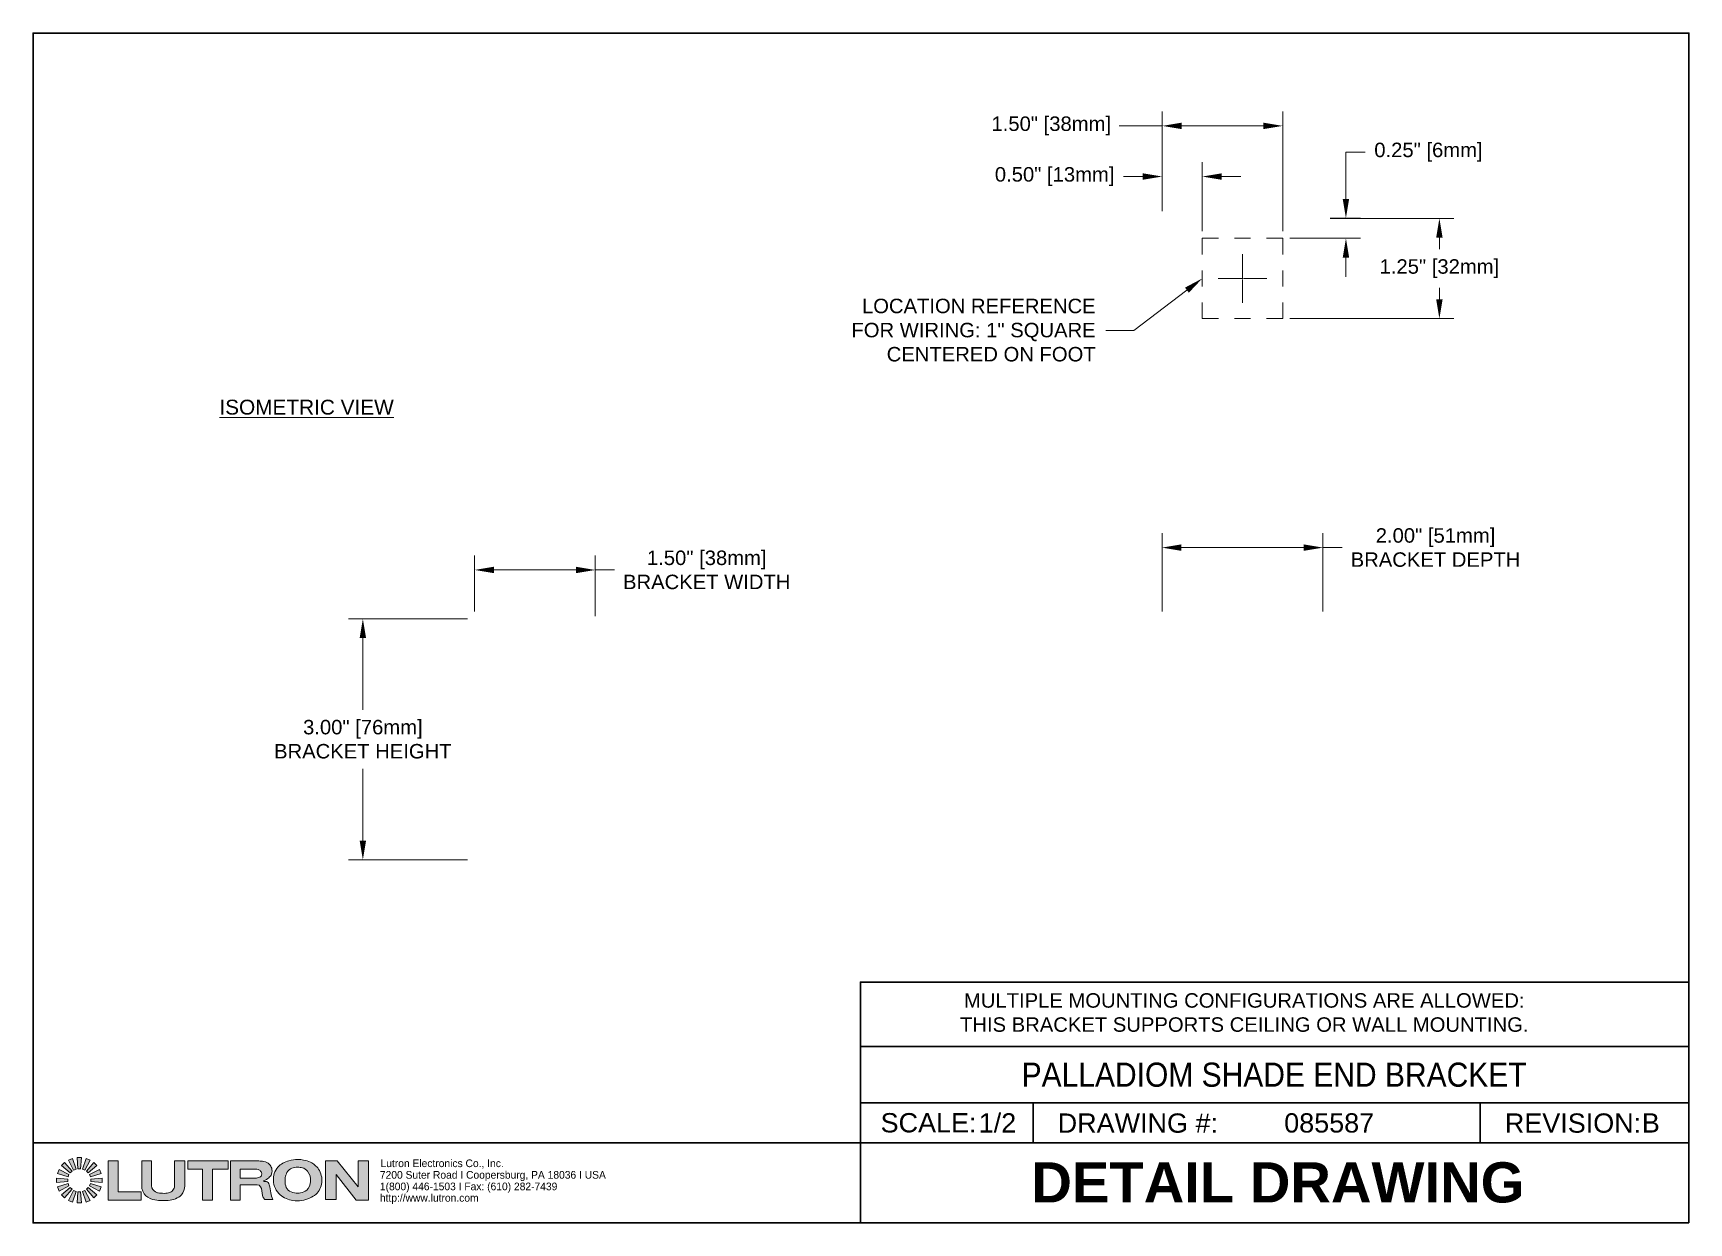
# Paper-space layout 'END BRACKET-085587' of a CAD drawing. Header units: inches. Extents: x 0.1 to 10.4, y 0.1 to 7.5.
import ezdxf
from ezdxf import colors
from ezdxf.entities.mleader import LeaderData, LeaderLine
from ezdxf.enums import TextEntityAlignment as Align
from ezdxf.math import Vec2, Vec3

# ---------------------------------------------------------------- set-up
doc = ezdxf.new("R2010")
doc.units = ezdxf.units.IN
doc.header["$MEASUREMENT"] = 0
doc.linetypes.add('ACAD_VIEWBORDER_LINETYPE', pattern=[0.312598, 0.062598, -0.25])
doc.linetypes.add('CENTER2', pattern=[1.125, 0.75, -0.125, 0.125, -0.125])
doc.layers.get('0').update_dxf_attribs({"true_color": 0xc2ced6})
for name, color, linetype, lineweight in [('BORDER', 7, 'Continuous', 30), ('SUB-BRACKET', 7, 'Continuous', 18), ('TEXT', 7, 'Continuous', 18)]:
    doc.layers.add(name, color=color, linetype=linetype, lineweight=lineweight)
doc.styles.get("Standard").update_dxf_attribs({"font": 'arial.ttf'})
doc.styles.add('TEXTSTYLE_4', font='cgomg.ttf')
doc.styles.add('TEXTSTYLE_5', font='cgomgbd.ttf')
doc.dimstyles.new('MM IN LINE', dxfattribs={"dimscale": 0, "dimtxt": 0.09, "dimasz": 0.12, "dimexe": 0.09, "dimexo": 0.045, "dimgap": 0.0625, "dimtad": 0, "dimtih": 1, "dimtoh": 1, "dimlfac": -2, "dimrnd": 0.0625, "dimzin": 4, "dimdsep": 46, "dimtxsty": 'Standard', "dimcen": 0.045, "dimclrd": 256, "dimclre": 256, "dimclrt": 256, "dimadec": 0, "dimazin": 1, "dimtfac": 1, "dimtofl": 0, "dimtmove": 0, "dimatfit": 3, "dimfxl": 1, "dimtfill": 1, "dimtolj": 1, "dimtzin": 0, "dimlwd": -1, "dimlwe": -1, "dimarcsym": 0})

# ---------------------------------------------------------------- blocks, each defined once
blk = doc.blocks.new('LANDSCAPE_STAND-ALONE_ATTRIBUTES')
blk.add_attdef('DETAIL_TITLE', text='', height=0.15).set_placement((7.841, 1.047), align=Align.MIDDLE_CENTER)
for tag, p in [('#/#', (6.004, 0.747)), ('DRAWING_NO', (7.903, 0.747)), ('REV', (10.127, 0.747))]:
    blk.add_attdef(tag, text='', height=0.12).set_placement(p, align=Align.MIDDLE_LEFT)
blk = doc.blocks.new('LANDSCAPE_STAND-ALONE_BORDER')
at = {"layer": 'TEXT'}
h = blk.add_hatch(color=256, dxfattribs=at)
h.paths.add_polyline_path([(0.404, 0.462), (0.42, 0.462), (0.426, 0.532), (0.398, 0.532)])
h.paths.add_polyline_path([(0.42, 0.318), (0.404, 0.318), (0.398, 0.249), (0.426, 0.249)])
h.paths.add_polyline_path([(0.27, 0.377), (0.34, 0.382), (0.34, 0.398), (0.27, 0.404)])
h.paths.add_polyline_path([(0.484, 0.382), (0.554, 0.377), (0.554, 0.404), (0.484, 0.398)])
h.paths.add_polyline_path([(0.432, 0.46), (0.447, 0.454), (0.479, 0.516), (0.454, 0.526)])
h.paths.add_polyline_path([(0.392, 0.321), (0.377, 0.327), (0.345, 0.264), (0.37, 0.254)])
h.paths.add_polyline_path([(0.276, 0.432), (0.343, 0.411), (0.348, 0.425), (0.286, 0.457)])
h.paths.add_polyline_path([(0.476, 0.355), (0.538, 0.323), (0.548, 0.349), (0.482, 0.37)])
h.paths.add_polyline_path([(0.457, 0.447), (0.468, 0.436), (0.522, 0.481), (0.503, 0.5)])
h.paths.add_polyline_path([(0.367, 0.334), (0.356, 0.345), (0.302, 0.3), (0.321, 0.28)])
h.paths.add_polyline_path([(0.302, 0.481), (0.356, 0.436), (0.367, 0.447), (0.321, 0.5)])
h.paths.add_polyline_path([(0.457, 0.334), (0.503, 0.28), (0.522, 0.3), (0.468, 0.345)])
h.paths.add_polyline_path([(0.476, 0.425), (0.482, 0.411), (0.548, 0.432), (0.538, 0.457)])
h.paths.add_polyline_path([(0.348, 0.355), (0.343, 0.37), (0.276, 0.349), (0.286, 0.323)])
h.paths.add_polyline_path([(0.345, 0.516), (0.377, 0.454), (0.392, 0.46), (0.37, 0.526)])
h.paths.add_polyline_path([(0.432, 0.321), (0.454, 0.254), (0.479, 0.264), (0.447, 0.327)])
h = blk.add_hatch(color=256, dxfattribs=at)
edge = h.paths.add_edge_path()
edge.add_line((0.592, 0.267), (0.796, 0.267))
edge.add_line((0.796, 0.267), (0.796, 0.318))
edge.add_line((0.796, 0.318), (0.654, 0.318))
edge.add_line((0.654, 0.318), (0.654, 0.51))
edge.add_line((0.654, 0.51), (0.592, 0.51))
edge.add_line((0.592, 0.51), (0.592, 0.267))
edge = h.paths.add_edge_path()
edge.add_spline(control_points=[(0.8, 0.355), (0.799, 0.332), (0.819, 0.289), (0.877, 0.265), (0.925, 0.265), (0.968, 0.263), (1.01, 0.273), (1.056, 0.299), (1.067, 0.336), (1.068, 0.355)], knot_values=[0, 0, 0, 0, 0.188111, 0.359458, 0.484066, 0.584571, 0.714437, 0.834186, 1, 1, 1, 1], degree=3, periodic=0)
edge.add_line((1.068, 0.355), (1.068, 0.51))
edge.add_line((1.068, 0.51), (1.005, 0.51))
edge.add_line((1.005, 0.51), (1.005, 0.355))
edge.add_spline(control_points=[(1.005, 0.355), (1.004, 0.346), (0.997, 0.325), (0.966, 0.308), (0.934, 0.309), (0.906, 0.309), (0.877, 0.321), (0.862, 0.339), (0.862, 0.355)], knot_values=[0, 0, 0, 0, 0.15202, 0.320142, 0.51822, 0.660899, 0.757095, 1, 1, 1, 1], degree=3, periodic=0)
edge.add_line((0.862, 0.355), (0.862, 0.51))
edge.add_line((0.862, 0.51), (0.8, 0.51))
edge.add_line((0.8, 0.51), (0.8, 0.355))
h.paths.add_polyline_path([(1.086, 0.46), (1.178, 0.46), (1.178, 0.267), (1.241, 0.267), (1.241, 0.46), (1.337, 0.46), (1.337, 0.51), (1.086, 0.51)])
edge = h.paths.add_edge_path()
edge.add_line((1.353, 0.267), (1.412, 0.267))
edge.add_line((1.412, 0.267), (1.412, 0.362))
edge.add_line((1.412, 0.362), (1.519, 0.362))
edge.add_spline(control_points=[(1.519, 0.362), (1.539, 0.362), (1.55, 0.321), (1.548, 0.284), (1.566, 0.271)], knot_values=[0, 0, 0, 0, 0.461097, 1, 1, 1, 1], degree=3, periodic=0)
edge.add_line((1.566, 0.271), (1.615, 0.271))
edge.add_spline(control_points=[(1.615, 0.271), (1.608, 0.283), (1.601, 0.315), (1.599, 0.35), (1.585, 0.382), (1.572, 0.383), (1.559, 0.382)], knot_values=[0, 0, 0, 0, 0.309273, 0.686569, 0.804595, 1, 1, 1, 1], degree=3, periodic=0)
edge.add_line((1.559, 0.382), (1.559, 0.388))
edge.add_spline(control_points=[(1.559, 0.388), (1.571, 0.391), (1.589, 0.403), (1.608, 0.425), (1.611, 0.447), (1.609, 0.468), (1.594, 0.495), (1.567, 0.507), (1.544, 0.51), (1.534, 0.51), (1.529, 0.51)], knot_values=[0, 0, 0, 0, 0.183729, 0.323126, 0.41577, 0.510898, 0.645084, 0.849809, 0.930648, 1, 1, 1, 1], degree=3, periodic=0)
edge.add_line((1.529, 0.51), (1.353, 0.51))
edge.add_line((1.353, 0.51), (1.353, 0.267))
edge = h.paths.add_edge_path()
edge.add_line((1.412, 0.404), (1.501, 0.404))
edge.add_spline(control_points=[(1.501, 0.404), (1.508, 0.404), (1.527, 0.403), (1.547, 0.418), (1.546, 0.44), (1.53, 0.459), (1.511, 0.46), (1.501, 0.46)], knot_values=[0, 0, 0, 0, 0.230109, 0.419054, 0.563256, 0.732365, 1, 1, 1, 1], degree=3, periodic=0)
edge.add_line((1.501, 0.46), (1.412, 0.46))
edge.add_line((1.412, 0.46), (1.412, 0.404))
h.paths.add_polyline_path([(1.942, 0.271), (2.009, 0.271), (2.009, 0.426), (2.133, 0.267), (2.211, 0.267), (2.211, 0.512), (2.145, 0.512), (2.145, 0.349), (2.016, 0.512), (1.942, 0.512)])
edge = h.paths.add_edge_path()
edge.add_spline(control_points=[(1.771, 0.519), (1.752, 0.52), (1.707, 0.513), (1.636, 0.478), (1.606, 0.384), (1.65, 0.293), (1.729, 0.262), (1.795, 0.262), (1.844, 0.277), (1.897, 0.307), (1.93, 0.377), (1.91, 0.459), (1.857, 0.503), (1.81, 0.517), (1.783, 0.519), (1.771, 0.519)], knot_values=[0, 0, 0, 0, 0.06306, 0.155327, 0.255366, 0.367513, 0.466924, 0.528817, 0.591533, 0.641692, 0.734618, 0.832299, 0.906956, 0.958757, 1, 1, 1, 1], degree=3, periodic=0)
edge = h.paths.add_edge_path()
edge.add_spline(control_points=[(1.771, 0.471), (1.758, 0.471), (1.731, 0.469), (1.701, 0.442), (1.691, 0.404), (1.69, 0.366), (1.707, 0.324), (1.749, 0.31), (1.789, 0.309), (1.835, 0.327), (1.857, 0.385), (1.842, 0.443), (1.803, 0.47), (1.78, 0.471), (1.771, 0.471)], knot_values=[0, 0, 0, 0, 0.074304, 0.154386, 0.220079, 0.299568, 0.381617, 0.466113, 0.537445, 0.620684, 0.736064, 0.868297, 0.943341, 1, 1, 1, 1], degree=3, periodic=0)
at = {"layer": 'BORDER'}
for p, q in [((6.342, 0.622), (6.342, 0.872)), ((9.122, 0.622), (9.122, 0.872)), ((0.125, 0.622), (10.419, 0.622))]:
    blk.add_line(p, q, dxfattribs=at)
for points in [[(10.419, 0.125), (0.125, 0.125), (0.125, 7.525), (10.419, 7.525), (10.419, 0.125)], [(5.269, 1.222), (5.269, 1.623), (10.419, 1.623)], [(10.419, 0.872), (5.269, 0.872), (5.269, 1.222), (10.419, 1.222)], [(5.269, 0.872), (5.269, 0.622), (5.269, 0.125)]]:
    blk.add_lwpolyline(points, dxfattribs=at)
at = {"layer": 'TEXT'}
for p, q in [((0.37, 0.526), (0.345, 0.516)), ((0.345, 0.516), (0.377, 0.454)), ((0.392, 0.46), (0.37, 0.526)), ((0.398, 0.532), (0.404, 0.462)), ((0.426, 0.532), (0.398, 0.532)), ((0.42, 0.462), (0.426, 0.532)), ((0.454, 0.526), (0.432, 0.46)), ((0.447, 0.454), (0.479, 0.516)), ((0.479, 0.516), (0.454, 0.526)), ((0.348, 0.425), (0.286, 0.457)), ((0.302, 0.481), (0.356, 0.436)), ((0.367, 0.447), (0.321, 0.5)), ((0.343, 0.411), (0.348, 0.425)), ((0.356, 0.436), (0.367, 0.447)), ((0.377, 0.454), (0.392, 0.46)), ((0.404, 0.462), (0.42, 0.462)), ((0.432, 0.46), (0.447, 0.454)), ((0.503, 0.5), (0.457, 0.447)), ((0.457, 0.447), (0.468, 0.436)), ((0.468, 0.436), (0.522, 0.481)), ((0.538, 0.457), (0.476, 0.425)), ((0.476, 0.425), (0.482, 0.411)), ((0.482, 0.411), (0.548, 0.432)), ((0.522, 0.481), (0.503, 0.5)), ((0.548, 0.432), (0.538, 0.457)), ((0.592, 0.51), (0.592, 0.267)), ((0.654, 0.51), (0.592, 0.51)), ((0.654, 0.318), (0.654, 0.51)), ((0.8, 0.51), (0.8, 0.355)), ((0.862, 0.51), (0.8, 0.51)), ((0.862, 0.355), (0.862, 0.51)), ((1.005, 0.51), (1.005, 0.355)), ((1.068, 0.51), (1.005, 0.51)), ((1.068, 0.355), (1.068, 0.51)), ((1.086, 0.51), (1.086, 0.46)), ((1.337, 0.51), (1.086, 0.51)), ((1.086, 0.46), (1.178, 0.46)), ((1.178, 0.46), (1.178, 0.267)), ((1.241, 0.267), (1.241, 0.46)), ((1.241, 0.46), (1.337, 0.46)), ((1.337, 0.46), (1.337, 0.51)), ((1.353, 0.51), (1.353, 0.267)), ((1.529, 0.51), (1.353, 0.51)), ((1.412, 0.46), (1.412, 0.404)), ((1.501, 0.46), (1.412, 0.46)), ((1.942, 0.512), (1.942, 0.271)), ((2.016, 0.512), (1.942, 0.512)), ((2.009, 0.271), (2.009, 0.426)), ((2.009, 0.426), (2.133, 0.267)), ((2.145, 0.349), (2.016, 0.512)), ((2.145, 0.512), (2.145, 0.349)), ((2.211, 0.512), (2.145, 0.512)), ((2.211, 0.267), (2.211, 0.512)), ((0.286, 0.323), (0.348, 0.355)), ((0.356, 0.345), (0.302, 0.3)), ((0.321, 0.28), (0.367, 0.334)), ((0.348, 0.355), (0.343, 0.37)), ((0.377, 0.327), (0.345, 0.264)), ((0.367, 0.334), (0.356, 0.345)), ((0.37, 0.254), (0.392, 0.321)), ((0.392, 0.321), (0.377, 0.327)), ((0.404, 0.318), (0.398, 0.249)), ((0.42, 0.318), (0.404, 0.318)), ((0.426, 0.249), (0.42, 0.318)), ((0.447, 0.327), (0.432, 0.321)), ((0.432, 0.321), (0.454, 0.254)), ((0.479, 0.264), (0.447, 0.327)), ((0.468, 0.345), (0.457, 0.334)), ((0.457, 0.334), (0.503, 0.28)), ((0.522, 0.3), (0.468, 0.345)), ((0.482, 0.37), (0.476, 0.355)), ((0.476, 0.355), (0.538, 0.323)), ((0.548, 0.349), (0.482, 0.37)), ((0.554, 0.404), (0.484, 0.398)), ((0.484, 0.398), (0.484, 0.382)), ((0.484, 0.382), (0.554, 0.377)), ((0.538, 0.323), (0.548, 0.349)), ((0.554, 0.377), (0.554, 0.404)), ((0.796, 0.318), (0.654, 0.318)), ((0.796, 0.267), (0.796, 0.318)), ((1.412, 0.404), (1.501, 0.404)), ((1.412, 0.267), (1.412, 0.362)), ((1.412, 0.362), (1.519, 0.362)), ((1.559, 0.382), (1.559, 0.388)), ((0.345, 0.264), (0.37, 0.254)), ((0.398, 0.249), (0.426, 0.249)), ((0.454, 0.254), (0.479, 0.264)), ((0.503, 0.28), (0.522, 0.3)), ((0.592, 0.267), (0.796, 0.267)), ((1.178, 0.267), (1.241, 0.267)), ((1.353, 0.267), (1.412, 0.267)), ((1.566, 0.271), (1.615, 0.271)), ((1.942, 0.271), (2.009, 0.271)), ((2.133, 0.267), (2.211, 0.267))]:
    blk.add_line(p, q, dxfattribs=at)
at = {"layer": 'TEXT', "linetype": 'Continuous'}
for p, q in [((0.286, 0.457), (0.276, 0.432)), ((0.276, 0.432), (0.343, 0.411)), ((0.321, 0.5), (0.302, 0.481)), ((0.27, 0.404), (0.27, 0.377)), ((0.34, 0.398), (0.27, 0.404)), ((0.27, 0.377), (0.34, 0.382)), ((0.343, 0.37), (0.276, 0.349)), ((0.276, 0.349), (0.286, 0.323)), ((0.34, 0.382), (0.34, 0.398)), ((0.302, 0.3), (0.321, 0.28))]:
    blk.add_line(p, q, dxfattribs=at)
at = {"layer": 'TEXT'}
for points, knots in [([(1.771, 0.519), (1.752, 0.52), (1.707, 0.513), (1.636, 0.478), (1.606, 0.384), (1.65, 0.293), (1.729, 0.262), (1.795, 0.262), (1.844, 0.277), (1.897, 0.307), (1.93, 0.377), (1.91, 0.459), (1.857, 0.503), (1.81, 0.517), (1.783, 0.519), (1.771, 0.519)], [0, 0, 0, 0, 0.06306, 0.155327, 0.255366, 0.367513, 0.466924, 0.528817, 0.591533, 0.641692, 0.734618, 0.832299, 0.906956, 0.958757, 1, 1, 1, 1]), ([(1.501, 0.404), (1.508, 0.404), (1.527, 0.403), (1.547, 0.418), (1.546, 0.44), (1.53, 0.459), (1.511, 0.46), (1.501, 0.46)], [0, 0, 0, 0, 0.230109, 0.419054, 0.563256, 0.732365, 1, 1, 1, 1]), ([(1.559, 0.388), (1.571, 0.391), (1.589, 0.403), (1.608, 0.425), (1.611, 0.447), (1.609, 0.468), (1.594, 0.495), (1.567, 0.507), (1.544, 0.51), (1.534, 0.51), (1.529, 0.51)], [0, 0, 0, 0, 0.183729, 0.323126, 0.41577, 0.510898, 0.645084, 0.849809, 0.930648, 1, 1, 1, 1]), ([(1.771, 0.471), (1.758, 0.471), (1.731, 0.469), (1.701, 0.442), (1.691, 0.404), (1.69, 0.366), (1.707, 0.324), (1.749, 0.31), (1.789, 0.309), (1.835, 0.327), (1.857, 0.385), (1.842, 0.443), (1.803, 0.47), (1.78, 0.471), (1.771, 0.471)], [0, 0, 0, 0, 0.074304, 0.154386, 0.220079, 0.299568, 0.381617, 0.466113, 0.537445, 0.620684, 0.736064, 0.868297, 0.943341, 1, 1, 1, 1]), ([(0.8, 0.355), (0.799, 0.332), (0.819, 0.289), (0.877, 0.265), (0.925, 0.265), (0.968, 0.263), (1.01, 0.273), (1.056, 0.299), (1.067, 0.336), (1.068, 0.355)], [0, 0, 0, 0, 0.188111, 0.359458, 0.484066, 0.584571, 0.714437, 0.834186, 1, 1, 1, 1]), ([(1.005, 0.355), (1.004, 0.346), (0.997, 0.325), (0.966, 0.308), (0.934, 0.309), (0.906, 0.309), (0.877, 0.321), (0.862, 0.339), (0.862, 0.355)], [0, 0, 0, 0, 0.15202, 0.320142, 0.51822, 0.660899, 0.757095, 1, 1, 1, 1]), ([(1.519, 0.362), (1.539, 0.362), (1.55, 0.321), (1.548, 0.284), (1.566, 0.271)], [0, 0, 0, 0, 0.461097, 1, 1, 1, 1]), ([(1.615, 0.271), (1.608, 0.283), (1.601, 0.315), (1.599, 0.35), (1.585, 0.382), (1.572, 0.383), (1.559, 0.382)], [0, 0, 0, 0, 0.309273, 0.686569, 0.804595, 1, 1, 1, 1])]:
    blk.add_open_spline(points, degree=3, knots=knots, dxfattribs=at)
at = {"layer": 'TEXT', "lineweight": 15}
for s, style, p in [('Lutron Electronics Co., Inc.', 'TEXTSTYLE_5', (2.285, 0.472)), ('7200 Suter Road I Coopersburg, PA 18036 I USA', 'TEXTSTYLE_4', (2.281, 0.4)), ('1(800) 446-1503 I Fax: (610) 282-7439', 'TEXTSTYLE_4', (2.281, 0.328)), ('http://www.lutron.com', 'TEXTSTYLE_4', (2.281, 0.257))]:
    blk.add_text(s, height=0.04772, dxfattribs=dict(at, style=style)).set_placement(p)
at = {"layer": 'TEXT'}
for s, width, insert, char_height, attachment_point in [('MULTIPLE MOUNTING CONFIGURATIONS ARE ALLOWED: \\PTHIS BRACKET SUPPORTS CEILING OR WALL MOUNTING.', 5.13212, (7.655, 1.433), 0.09, 5), ('SCALE:', 1.71457, (5.394, 0.747), 0.12, 4), ('DRAWING #:', 1.71462, (6.495, 0.745), 0.12, 4), ('REVISION:', 1.71462, (9.275, 0.745), 0.12, 4), ('\\pi1.06241;{\\fArial|b1|i0|c0|p34;DETAIL DRAWING}', 5.14375, (5.269, 0.502), 0.25, 1)]:
    blk.add_mtext_dynamic_manual_height_columns(s, width=width, gutter_width=1, heights=[0], dxfattribs=dict(at, insert=insert, char_height=char_height, attachment_point=attachment_point))
blk = doc.blocks.new('*D3')
at = {"layer": 'Defpoints', "color": 0, "transparency": 16777216}
for p in [(8.144, 4.325), (7.144, 3.882), (8.144, 3.882)]:
    blk.add_point(p, dxfattribs=at)
at = {"layer": 'SUB-BRACKET', "transparency": 16777216}
for p, q in [((7.144, 3.927), (7.144, 4.415)), ((7.264, 4.325), (8.024, 4.325)), ((8.144, 3.927), (8.144, 4.415)), ((8.144, 4.325), (8.264, 4.325))]:
    blk.add_line(p, q, dxfattribs=at)
for points in [[(7.264, 4.345), (7.264, 4.305), (7.144, 4.325)], [(8.024, 4.345), (8.024, 4.305), (8.144, 4.325)]]:
    blk.add_solid(points, dxfattribs=at)
at = {"layer": 'SUB-BRACKET', "transparency": 16777216, "insert": (8.844, 4.325), "char_height": 0.09, "attachment_point": 5, "bg_fill": 3, "box_fill_scale": 1.25, "bg_fill_color": 256, "bg_fill_true_color": 13158600, "bg_fill_transparency": 0}
blk.add_mtext('\\A1;2.00" [51mm]\\PBRACKET DEPTH', dxfattribs=at)
blk = doc.blocks.new('*D4')
at = {"layer": 'Defpoints', "color": 0, "transparency": 16777216}
for p in [(3.62, 4.186), (2.87, 3.882), (3.62, 3.853)]:
    blk.add_point(p, dxfattribs=at)
at = {"layer": 'SUB-BRACKET', "transparency": 16777216}
for p, q in [((2.87, 3.927), (2.87, 4.276)), ((3.62, 3.898), (3.62, 4.276)), ((2.99, 4.186), (3.5, 4.186)), ((3.62, 4.186), (3.74, 4.186))]:
    blk.add_line(p, q, dxfattribs=at)
for points in [[(2.99, 4.206), (2.99, 4.166), (2.87, 4.186)], [(3.5, 4.206), (3.5, 4.166), (3.62, 4.186)]]:
    blk.add_solid(points, dxfattribs=at)
at = {"layer": 'SUB-BRACKET', "transparency": 16777216, "insert": (4.313, 4.186), "char_height": 0.09, "attachment_point": 5, "bg_fill": 3, "box_fill_scale": 1.25, "bg_fill_color": 256, "bg_fill_true_color": 13158600, "bg_fill_transparency": 0}
blk.add_mtext('\\A1;1.50" [38mm]\\PBRACKET WIDTH', dxfattribs=at)
blk = doc.blocks.new('*D5')
at = {"layer": 'Defpoints', "color": 0, "transparency": 16777216}
for p in [(2.871, 3.882), (2.175, 2.383), (2.871, 2.383)]:
    blk.add_point(p, dxfattribs=at)
at = {"layer": 'SUB-BRACKET', "transparency": 16777216}
for p, q in [((2.826, 3.882), (2.085, 3.882)), ((2.175, 3.762), (2.175, 3.317)), ((2.175, 2.503), (2.175, 2.949)), ((2.826, 2.383), (2.085, 2.383))]:
    blk.add_line(p, q, dxfattribs=at)
for points in [[(2.155, 3.762), (2.195, 3.762), (2.175, 3.882)], [(2.155, 2.503), (2.195, 2.503), (2.175, 2.383)]]:
    blk.add_solid(points, dxfattribs=at)
at = {"layer": 'SUB-BRACKET', "transparency": 16777216, "insert": (2.175, 3.133), "char_height": 0.09, "attachment_point": 5, "bg_fill": 3, "box_fill_scale": 1.25, "bg_fill_color": 256, "bg_fill_true_color": 13158600, "bg_fill_transparency": 0}
blk.add_mtext('\\A1;3.00" [76mm]\\PBRACKET HEIGHT', dxfattribs=at)
blk = doc.blocks.new('*D6')
at = {"layer": 'Defpoints', "color": 0, "transparency": 16777216}
for p in [(7.144, 6.633), (7.144, 6.373), (7.394, 6.249)]:
    blk.add_point(p, dxfattribs=at)
at = {"layer": 'SUB-BRACKET', "transparency": 16777216}
for p, q in [((7.144, 6.418), (7.144, 6.723)), ((7.394, 6.294), (7.394, 6.723)), ((7.024, 6.633), (6.904, 6.633)), ((7.514, 6.633), (7.634, 6.633))]:
    blk.add_line(p, q, dxfattribs=at)
for points in [[(7.024, 6.653), (7.024, 6.613), (7.144, 6.633)], [(7.514, 6.653), (7.514, 6.613), (7.394, 6.633)]]:
    blk.add_solid(points, dxfattribs=at)
at = {"layer": 'SUB-BRACKET', "transparency": 16777216, "insert": (6.476, 6.633), "char_height": 0.09, "attachment_point": 5, "bg_fill": 3, "box_fill_scale": 1.25, "bg_fill_color": 256, "bg_fill_true_color": 13158600, "bg_fill_transparency": 0}
blk.add_mtext('\\A1;0.50" [13mm]', dxfattribs=at)
blk = doc.blocks.new('*D7')
at = {"layer": 'Defpoints', "color": 0, "transparency": 16777216}
for p in [(7.894, 6.948), (7.145, 6.373), (7.894, 6.249)]:
    blk.add_point(p, dxfattribs=at)
at = {"layer": 'SUB-BRACKET', "transparency": 16777216}
for p, q in [((7.145, 6.418), (7.145, 7.038)), ((7.894, 6.294), (7.894, 7.038)), ((7.145, 6.948), (6.878, 6.948)), ((7.774, 6.948), (7.265, 6.948))]:
    blk.add_line(p, q, dxfattribs=at)
for points in [[(7.265, 6.968), (7.265, 6.928), (7.145, 6.948)], [(7.774, 6.968), (7.774, 6.928), (7.894, 6.948)]]:
    blk.add_solid(points, dxfattribs=at)
at = {"layer": 'SUB-BRACKET', "transparency": 16777216, "insert": (6.455, 6.948), "char_height": 0.09, "attachment_point": 5, "bg_fill": 3, "box_fill_scale": 1.25, "bg_fill_color": 256, "bg_fill_true_color": 13158600, "bg_fill_transparency": 0}
blk.add_mtext('\\A1;1.50" [38mm]', dxfattribs=at)
blk = doc.blocks.new('*D8')
at = {"layer": 'Defpoints', "color": 0, "transparency": 16777216}
for p in [(8.143, 6.374), (7.894, 6.249), (8.287, 6.249)]:
    blk.add_point(p, dxfattribs=at)
at = {"layer": 'SUB-BRACKET', "transparency": 16777216}
for p, q in [((8.287, 6.494), (8.287, 6.785)), ((8.287, 6.785), (8.407, 6.785)), ((8.188, 6.374), (8.377, 6.374)), ((7.939, 6.249), (8.377, 6.249)), ((8.287, 6.129), (8.287, 6.009))]:
    blk.add_line(p, q, dxfattribs=at)
for points in [[(8.267, 6.494), (8.307, 6.494), (8.287, 6.374)], [(8.267, 6.129), (8.307, 6.129), (8.287, 6.249)]]:
    blk.add_solid(points, dxfattribs=at)
at = {"layer": 'SUB-BRACKET', "transparency": 16777216, "insert": (8.8, 6.785), "char_height": 0.09, "attachment_point": 5, "bg_fill": 3, "box_fill_scale": 1.25, "bg_fill_color": 256, "bg_fill_true_color": 13158600, "bg_fill_transparency": 0}
blk.add_mtext('\\A1;0.25" [6mm]', dxfattribs=at)
blk = doc.blocks.new('*D9')
at = {"layer": 'Defpoints', "color": 0, "transparency": 16777216}
for p in [(8.144, 6.373), (7.894, 5.749), (8.868, 5.749)]:
    blk.add_point(p, dxfattribs=at)
at = {"layer": 'SUB-BRACKET', "transparency": 16777216}
for p, q in [((8.189, 6.373), (8.958, 6.373)), ((8.868, 6.253), (8.868, 6.181)), ((8.868, 5.869), (8.868, 5.94)), ((7.939, 5.749), (8.958, 5.749))]:
    blk.add_line(p, q, dxfattribs=at)
for points in [[(8.848, 6.253), (8.888, 6.253), (8.868, 6.373)], [(8.848, 5.869), (8.888, 5.869), (8.868, 5.749)]]:
    blk.add_solid(points, dxfattribs=at)
at = {"layer": 'SUB-BRACKET', "transparency": 16777216, "insert": (8.868, 6.06), "char_height": 0.09, "attachment_point": 5, "bg_fill": 3, "box_fill_scale": 1.25, "bg_fill_color": 256, "bg_fill_true_color": 13158600, "bg_fill_transparency": 0}
blk.add_mtext('\\A1;1.25" [32mm]', dxfattribs=at)
blk = doc.blocks.new('*U26')
at = {"layer": 'TEXT', "color": 0, "linetype": 'CENTER2', "transparency": 16777216}
for p, q in [((0, 0.00625), (0, 0.15125)), ((-0.15125, 0), (-0.00625, 0)), ((0.00625, 0), (0.15125, 0)), ((0, -0.15125), (0, -0.00625))]:
    blk.add_line(p, q, dxfattribs=at)
at = {"layer": 'TEXT', "color": 0, "linetype": 'Continuous', "transparency": 16777216}
for p, q in [((-0.003125, 0), (0.003125, 0)), ((0, -0.003125), (0, 0.003125))]:
    blk.add_line(p, q, dxfattribs=at)

psp = doc.layouts.new('END BRACKET-085587')

# ---------------------------------------------------------------- linework, layer by layer
at = {"layer": 'TEXT', "color": 18, "linetype": 'ACAD_VIEWBORDER_LINETYPE', "ltscale": 0.1, "true_color": 0x000000}
for p, q in [((7.3939, 6.2491), (7.3939, 5.7491)), ((7.3939, 6.2491), (7.8939, 6.2491)), ((7.8939, 5.7491), (7.8939, 6.2491)), ((7.3939, 5.7491), (7.8939, 5.7491))]:
    psp.add_line(p, q, dxfattribs=at)

# ---------------------------------------------------------------- block references
at = {"layer": 'BORDER'}
psp.add_blockref('LANDSCAPE_STAND-ALONE_BORDER', (0, 0), dxfattribs=at)
at = {"layer": 'TEXT', "linetype": 'CENTER2', "extrusion": (1.2326e-31, -3.01572e-18, -1)}
psp.add_blockref('*U26', (-7.6439, 5.9991), dxfattribs=at)
at = {"layer": 'TEXT'}
ref = psp.add_blockref('LANDSCAPE_STAND-ALONE_ATTRIBUTES', (0, 0), dxfattribs=at)
ref.add_attrib('DETAIL_TITLE', 'PALLADIOM SHADE END BRACKET', dxfattribs={"layer": '0', "height": 0.15, "width": 0.89}).set_placement((7.8406, 1.0469), align=Align.MIDDLE_CENTER)
ref.add_attrib('#/#', '1/2', dxfattribs={"layer": '0', "height": 0.12}).set_placement((6.004, 0.7469), align=Align.MIDDLE_LEFT)
ref.add_attrib('DRAWING_NO', '085587', dxfattribs={"layer": '0', "height": 0.12}).set_placement((7.9032, 0.7469), align=Align.MIDDLE_LEFT)
ref.add_attrib('REV', 'B', dxfattribs={"layer": '0', "height": 0.12}).set_placement((10.1265, 0.7469), align=Align.MIDDLE_LEFT)

# ---------------------------------------------------------------- texts
at = {"layer": 'TEXT', "insert": (1.2832, 5.2449), "char_height": 0.0925, "attachment_point": 1}
psp.add_mtext_dynamic_manual_height_columns('{\\LISOMETRIC VIEW}', width=1.163513, gutter_width=1, heights=[0], dxfattribs=at)

# ---------------------------------------------------------------- leaders
at = {"layer": 'SUB-BRACKET'}
ml = psp.add_multileader_mtext('Standard', dxfattribs=at)
ml.set_content('LOCATION REFERENCE\\PFOR WIRING: 1" SQUARE\\PCENTERED ON FOOT', color=256)
ml.set_leader_properties(color=256, linetype='ByLayer', lineweight=-1)
ml.build(insert=Vec2(0, 0))
ml.multileader.update_dxf_attribs({"text_left_attachment_type": 2, "text_right_attachment_type": 2, "dogleg_length": 0.1757, "arrow_head_size": 0.12})
ctx = ml.context
ctx.base_point, ctx.char_height, ctx.arrow_head_size, ctx.landing_gap_size, ctx.plane_origin = Vec3(5.1669, 5.6749), 0.09, 0.12, 0.0625, Vec3(9.4395, 6.0368)
ctx.left_attachment, ctx.right_attachment, ctx.text_align_type = 2, 2, 2
notes = []
notes.append((ctx, [(1, (1, 1, 0), (6.9692, 5.6749), (-1, 0), 0.1757, [(0, [(7.3939, 5.9991)], 0, [])])]))
ctx.mtext.insert, ctx.mtext.alignment, ctx.mtext.flow_direction = Vec3(6.731, 5.8731), 3, 5
for ctx, leaders in notes:
    for number, flags, end, landing, length, lines in leaders:
        leader = LeaderData()
        leader.index, (leader.has_last_leader_line, leader.has_dogleg_vector, leader.attachment_direction) = number, flags
        leader.last_leader_point, leader.dogleg_vector, leader.dogleg_length = Vec3(end), Vec3(landing), length
        for number, points, colour, breaks in lines:
            line = LeaderLine()
            line.index, line.vertices, line.color, line.breaks = number, Vec3.list(points), colors.encode_raw_color(colour), breaks
            leader.lines.append(line)
        ctx.leaders.append(leader)

# ---------------------------------------------------------------- next in the draw order: dimensions: what is measured, and where the dimension line sits
for base, p1, p2, text, picture, middle in [((7.1439, 6.6327), (7.3939, 6.2491), (7.1439, 6.3731), '0<>', '*D6', (6.4763, 6.6327)), ((8.1439, 4.3246), (7.1439, 3.8822), (8.1439, 3.8822), '<>\\PBRACKET DEPTH', '*D3', (8.8442, 4.3246)), ((3.6198, 4.1863), (2.8698, 3.8822), (3.6198, 3.8532), '<>\\PBRACKET WIDTH', '*D4', (4.313, 4.1863))]:
    dim = psp.add_linear_dim(base=base, p1=p1, p2=p2, angle=180, text=text, dimstyle='MM IN LINE', override={"dimscale": 1, "dimpost": '"'}, dxfattribs=at)
    dim.commit()
    dim.dimension.update_dxf_attribs({"geometry": picture, "text_midpoint": middle, "dimtype": 160})

# ---------------------------------------------------------------- next in the draw order: dimensions: what is measured, and where the dimension line sits
for base, p1, p2, angle, text, picture, middle in [((7.8939, 6.9479), (7.1449, 6.3731), (7.8939, 6.2491), 180, '1.50" [38mm]', '*D7', (6.4548, 6.9479)), ((2.1747, 2.3832), (2.8708, 3.8822), (2.8708, 2.3832), 270, '<>\\PBRACKET HEIGHT', '*D5', (2.1747, 3.1327))]:
    dim = psp.add_linear_dim(base=base, p1=p1, p2=p2, angle=angle, text=text, dimstyle='MM IN LINE', override={"dimscale": 1, "dimpost": '"'}, dxfattribs=at)
    dim.commit()
    dim.dimension.update_dxf_attribs({"geometry": picture, "text_midpoint": middle, "dimtype": 160})

# ---------------------------------------------------------------- next in the draw order: dimensions: what is measured, and where the dimension line sits
dim = psp.add_linear_dim(base=(8.2873, 6.2491), p1=(8.1429, 6.3741), p2=(7.8939, 6.2491), angle=90, text='0.25" [6mm]', dimstyle='MM IN LINE', override={"dimscale": 1, "dimpost": '"'}, dxfattribs=at)
dim.commit()
dim.dimension.update_dxf_attribs({"geometry": '*D8', "text_midpoint": (8.7999, 6.7849), "dimtype": 160})

# ---------------------------------------------------------------- next in the draw order: dimensions: what is measured, and where the dimension line sits
dim = psp.add_linear_dim(base=(8.8684, 5.7491), p1=(8.1439, 6.3731), p2=(7.8939, 5.7491), angle=90, text='1.25" [32mm]', dimstyle='MM IN LINE', override={"dimscale": 1, "dimpost": '"'}, dxfattribs=at)
dim.commit()
dim.dimension.update_dxf_attribs({"geometry": '*D9', "text_midpoint": (8.8684, 6.0604), "dimtype": 160})

doc.saveas('drawing.dxf')
